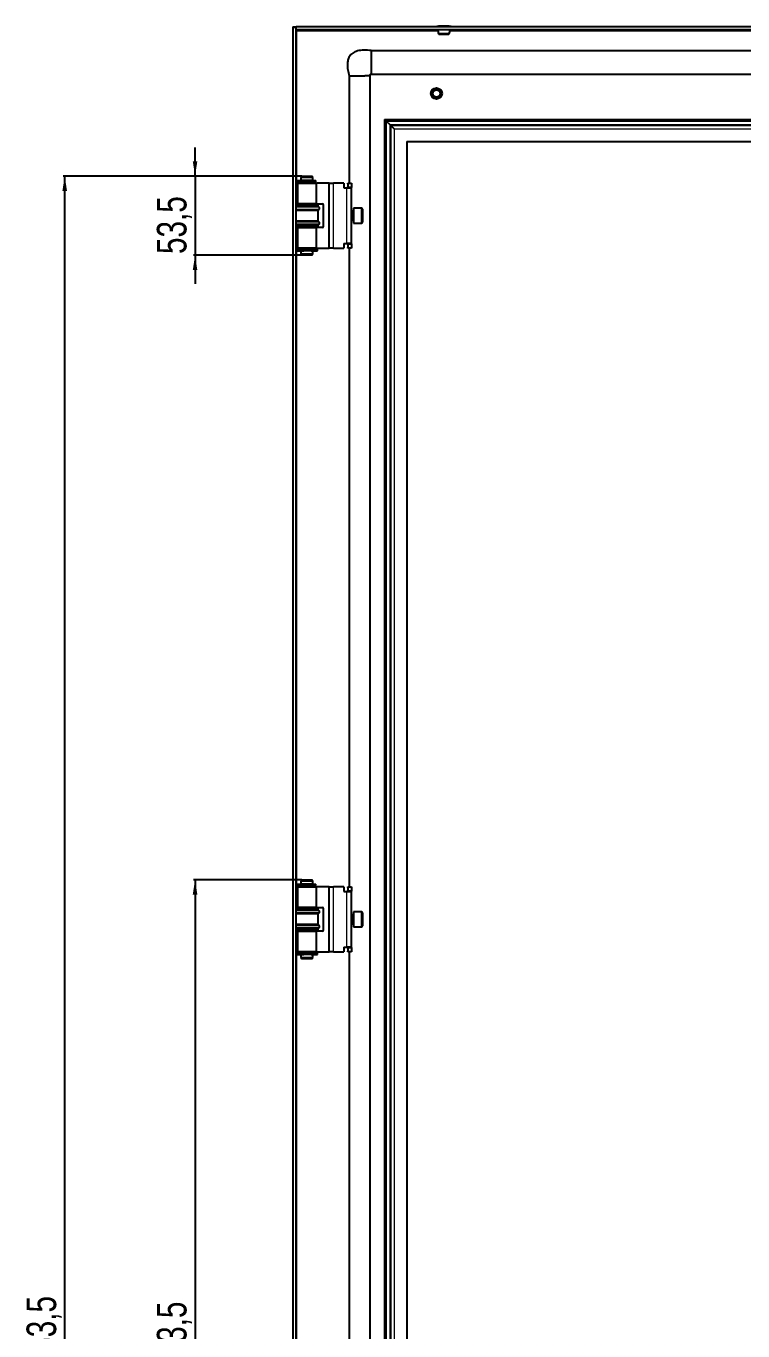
# Model space of a CAD drawing. Header units: millimetres. Extents: x -591 to 1706, y -1269 to 978.
# Drawn here: x 738 to 1222, y -103 to 778 of the extents above; entities that cross this region are included whole.
import ezdxf

# ---------------------------------------------------------------- set-up
doc = ezdxf.new("R2010")
doc.units = ezdxf.units.MM
doc.layers.add('FORMAT', color=7, linetype='Continuous')
doc.styles.add('SLDTEXTSTYLE0', font='TXT', dxfattribs={"width": 0.75})
doc.dimstyles.new('SLDDIMSTYLE0', dxfattribs={"dimtxt": 20, "dimasz": 10, "dimexe": 0, "dimexo": 0.0625, "dimgap": 5, "dimtad": 2, "dimdec": 1, "dimrnd": 1e-09, "dimzin": 12, "dimdsep": 46, "dimtxsty": 'SLDTEXTSTYLE0', "dimsah": 1, "dimcen": 0.09, "dimadec": 0, "dimazin": 3, "dimtfac": 1, "dimtofl": 0, "dimtmove": 0, "dimatfit": 3, "dimfxl": 0, "dimfrac": 2, "dimtolj": 1, "dimtzin": 12, "dimarcsym": 0})
doc.dimstyles.new('SLDDIMSTYLE1', dxfattribs={"dimtxt": 20, "dimasz": 10, "dimexe": 0, "dimexo": 0.0625, "dimgap": 5, "dimtad": 2, "dimdec": 1, "dimrnd": 1e-09, "dimzin": 12, "dimdsep": 46, "dimtxsty": 'SLDTEXTSTYLE0', "dimsah": 1, "dimcen": 0.09, "dimadec": 0, "dimazin": 3, "dimtfac": 1, "dimtmove": 0, "dimatfit": 0, "dimfxl": 0, "dimfrac": 2, "dimtolj": 1, "dimtzin": 12, "dimarcsym": 0})

# ---------------------------------------------------------------- blocks, each defined once
blk = doc.blocks.new('_D_6')
at = {"layer": 'FORMAT'}
for p, q in [((924.36, 676.61), (763.29, 676.61)), ((764.29, -876.89), (764.29, 676.61)), ((924.36, -876.89), (763.29, -876.89))]:
    blk.add_line(p, q, dxfattribs=at)
for points in [[(764.29, 676.61), (762.75, 666.61), (765.83, 666.61)], [(764.29, -876.89), (765.83, -866.89), (762.75, -866.89)]]:
    blk.add_solid(points, dxfattribs=at)
at = {"layer": 'FORMAT', "insert": (738.51, -140.78), "char_height": 20, "attachment_point": 1, "rotation": 90, "style": 'SLDTEXTSTYLE0'}
blk.add_mtext('1553,5', dxfattribs=at)
blk = doc.blocks.new('_D_7')
at = {"layer": 'FORMAT'}
for p, q in [((852.29, 676.61), (852.29, 695.84)), ((924.36, 676.61), (851.29, 676.61)), ((852.29, 676.61), (852.29, 623.11)), ((924.36, 623.11), (851.29, 623.11)), ((852.29, 623.11), (852.29, 603.88))]:
    blk.add_line(p, q, dxfattribs=at)
for points in [[(852.29, 676.61), (853.83, 686.61), (850.75, 686.61)], [(852.29, 623.11), (850.75, 613.11), (853.83, 613.11)]]:
    blk.add_solid(points, dxfattribs=at)
at = {"layer": 'FORMAT', "insert": (826.51, 623.99), "char_height": 20, "attachment_point": 1, "rotation": 90, "style": 'SLDTEXTSTYLE0'}
blk.add_mtext('53,5', dxfattribs=at)
blk = doc.blocks.new('_D_10')
at = {"layer": 'FORMAT'}
for p, q in [((924.36, 201.61), (851.29, 201.61)), ((852.29, 201.61), (852.29, -401.89)), ((924.36, -401.89), (851.29, -401.89))]:
    blk.add_line(p, q, dxfattribs=at)
for points in [[(852.29, 201.61), (850.75, 191.61), (853.83, 191.61)], [(852.29, -401.89), (853.83, -391.89), (850.75, -391.89)]]:
    blk.add_solid(points, dxfattribs=at)
at = {"layer": 'FORMAT', "insert": (826.51, -133.39), "char_height": 20, "attachment_point": 1, "rotation": 90, "style": 'SLDTEXTSTYLE0'}
blk.add_mtext('603,5', dxfattribs=at)

msp = doc.modelspace()

# ---------------------------------------------------------------- linework, layer by layer
at = {"color": 7, "linetype": 'Continuous', "lineweight": 25}
for p, q in [((918.3, 777.36), (918.3, -977.64)), ((918.3, 777.36), (920.3, 777.36)), ((920.3, 777.36), (920.3, -977.64)), ((1510, 777.36), (920.6, 777.36)), ((920.6, 775.36), (920.6, 777.36)), ((1510, 775.36), (920.6, 775.36)), ((920.9, 774.76), (920.7, 775.36)), ((1020.3, 772.74), (1016.71, 772.74)), ((1017.19, 772.36), (1023.4, 772.36)), ((1023.89, 772.74), (1020.3, 772.74)), ((971.3, 761.36), (971.3, 745.52)), ((971.3, 761.36), (1459.3, 761.36)), ((956.3, 744.36), (957.27, 744.36)), ((956.3, 744.36), (956.3, 671.86)), ((957.27, 744.36), (959.73, 744.36)), ((959.73, 744.36), (963.3, 744.36)), ((963.3, 744.36), (966.87, 744.36)), ((970.3, 744.36), (970.3, -944.64)), ((971.3, 745.36), (1459.3, 745.36)), ((980.3, 714.86), (980.3, -915.14)), ((980.3, 714.86), (981.3, 713.86)), ((980.3, 714.86), (1450.3, 714.86)), ((981.4, 713.76), (983.7, 711.45)), ((983.7, 711.45), (984.4, 710.76)), ((984.4, 710.76), (986.7, 708.45)), ((995.3, 699.86), (1435.3, 699.86)), ((995.3, 699.86), (995.3, -900.14)), ((920.65, 673.56), (920.65, 672.66)), ((920.65, 673.56), (933.53, 673.56)), ((920.65, 672.66), (933.53, 672.66)), ((921.35, 671.86), (921.35, 657.86)), ((921.35, 671.86), (934.25, 671.86)), ((924.37, 676.61), (923.8, 675.61)), ((923.8, 675.61), (923.8, 673.61)), ((931.8, 675.61), (923.8, 675.61)), ((928.55, 673.61), (923.8, 673.61)), ((923.8, 672.61), (923.8, 671.86)), ((928.55, 672.61), (923.8, 672.61)), ((924.3, 673.61), (924.3, 673.56)), ((924.3, 672.66), (924.3, 672.61)), ((924.37, 676.61), (931.22, 676.61)), ((931.8, 673.61), (928.55, 673.61)), ((931.8, 672.61), (928.55, 672.61)), ((931.8, 675.61), (931.22, 676.61)), ((931.3, 673.56), (931.3, 673.61)), ((931.3, 672.61), (931.3, 672.66)), ((931.8, 673.61), (931.8, 675.61)), ((931.8, 671.86), (931.8, 672.61)), ((933.53, 673.56), (933.62, 673.56)), ((933.53, 672.66), (933.62, 672.66)), ((933.62, 672.66), (933.62, 673.56)), ((933.62, 673.56), (933.83, 673.56)), ((933.62, 672.66), (933.83, 672.66)), ((933.83, 672.66), (933.83, 673.56)), ((934.25, 657.86), (934.25, 671.86)), ((942.35, 671.86), (934.25, 671.86)), ((942.85, 671.86), (942.35, 671.86)), ((942.85, 671.86), (945.85, 671.86)), ((942.85, 627.86), (942.85, 671.86)), ((952.85, 671.86), (945.85, 671.86)), ((952.85, 671.86), (952.85, 668.56)), ((955.35, 671.86), (957.85, 671.86)), ((955.35, 671.36), (955.35, 671.86)), ((955.35, 671.36), (955.35, 669.36)), ((957.85, 671.86), (957.85, 671.36)), ((957.85, 671.36), (957.85, 669.36)), ((952.85, 668.56), (954.85, 668.56)), ((954.85, 668.56), (957.85, 668.56)), ((955.35, 668.86), (955.35, 669.36)), ((957.85, 668.86), (955.35, 668.86)), ((955.35, 668.86), (955.35, 668.56)), ((957.85, 669.36), (957.85, 668.86)), ((957.85, 668.56), (957.85, 668.86)), ((957.85, 631.16), (957.85, 668.56)), ((920.3, 656.86), (935.3, 656.86)), ((935.3, 656.26), (920.3, 656.26)), ((935.3, 653.46), (920.3, 653.46)), ((934.25, 657.86), (921.35, 657.86)), ((923.8, 657.86), (923.8, 656.86)), ((931.8, 656.86), (931.8, 657.86)), ((934.25, 657.86), (938.35, 657.86)), ((935.3, 656.26), (935.3, 656.86)), ((936, 655.57), (935.3, 656.26)), ((935.3, 653.46), (936, 654.14)), ((935.3, 646.26), (935.3, 653.46)), ((938.85, 657.36), (938.85, 642.36)), ((959.1, 652.86), (957.85, 652.86)), ((964.75, 654.86), (959.35, 654.86)), ((959.35, 654.86), (959.35, 644.86)), ((965.35, 654.26), (965.35, 645.46)), ((935.3, 646.26), (920.3, 646.26)), ((935.3, 643.46), (920.3, 643.46)), ((936, 645.57), (935.3, 646.26)), ((935.3, 643.46), (936, 644.14)), ((935.3, 642.86), (935.3, 643.46)), ((957.85, 646.86), (959.1, 646.86)), ((959.35, 644.86), (964.75, 644.86)), ((920.3, 642.86), (935.3, 642.86)), ((921.35, 641.86), (921.35, 627.86)), ((921.35, 641.86), (934.25, 641.86)), ((923.8, 642.86), (923.8, 641.86)), ((931.8, 641.86), (931.8, 642.86)), ((934.25, 627.86), (934.25, 641.86)), ((938.35, 641.86), (934.25, 641.86)), ((920.65, 627.06), (920.65, 626.16)), ((920.65, 627.06), (924.64, 627.06)), ((920.65, 626.16), (924.64, 626.16)), ((934.25, 627.86), (921.35, 627.86)), ((923.8, 627.86), (923.8, 627.11)), ((928.55, 627.11), (923.8, 627.11)), ((923.8, 626.11), (923.8, 624.11)), ((928.55, 626.11), (923.8, 626.11)), ((924.3, 627.11), (924.3, 627.06)), ((924.3, 626.16), (924.3, 626.11)), ((924.64, 627.06), (925.29, 627.06)), ((924.64, 626.16), (925.29, 626.16)), ((925.29, 627.06), (925.63, 627.06)), ((925.29, 626.16), (925.63, 626.16)), ((925.63, 626.16), (925.63, 627.06)), ((925.63, 627.06), (925.63, 627.06)), ((925.63, 626.16), (925.63, 626.16)), ((931.8, 627.11), (928.55, 627.11)), ((931.8, 626.11), (928.55, 626.11)), ((930.72, 627.06), (930.72, 626.16)), ((930.72, 627.06), (930.74, 627.06)), ((930.72, 626.16), (930.74, 626.16)), ((930.74, 627.06), (932.04, 627.06)), ((930.74, 626.16), (932.04, 626.16)), ((931.3, 627.06), (931.3, 627.11)), ((931.3, 626.11), (931.3, 626.16)), ((931.8, 627.11), (931.8, 627.86)), ((931.8, 624.11), (931.8, 626.11)), ((932.04, 627.06), (932.76, 627.06)), ((932.04, 626.16), (932.76, 626.16)), ((932.76, 627.06), (934.95, 627.06)), ((932.76, 626.16), (934.95, 626.16)), ((934.25, 627.86), (942.35, 627.86)), ((934.95, 626.16), (934.95, 627.06)), ((942.35, 627.86), (942.85, 627.86)), ((945.85, 627.86), (942.85, 627.86)), ((945.85, 627.86), (952.85, 627.86)), ((952.85, 631.16), (954.85, 631.16)), ((952.85, 631.16), (952.85, 627.86)), ((957.85, 631.16), (954.85, 631.16)), ((955.35, 631.16), (955.35, 630.86)), ((955.35, 630.86), (957.85, 630.86)), ((955.35, 630.36), (955.35, 630.86)), ((955.35, 630.36), (955.35, 628.36)), ((955.35, 627.86), (955.35, 628.36)), ((957.85, 627.86), (955.35, 627.86)), ((956.3, 627.86), (956.3, 196.86)), ((957.85, 630.86), (957.85, 631.16)), ((957.85, 630.86), (957.85, 630.36)), ((957.85, 630.36), (957.85, 628.36)), ((957.85, 628.36), (957.85, 627.86)), ((923.8, 624.11), (924.37, 623.11)), ((923.8, 624.11), (928.55, 624.11)), ((928.44, 623.11), (924.37, 623.11)), ((931.22, 623.11), (928.44, 623.11)), ((928.55, 624.11), (931.8, 624.11)), ((931.22, 623.11), (931.8, 624.11)), ((920.65, 198.56), (920.65, 197.66)), ((920.65, 198.56), (933.53, 198.56)), ((920.65, 197.66), (933.53, 197.66)), ((921.35, 196.86), (921.35, 182.86)), ((921.35, 196.86), (934.25, 196.86)), ((924.37, 201.61), (923.8, 200.61)), ((923.8, 200.61), (923.8, 198.61)), ((931.8, 200.61), (923.8, 200.61)), ((928.55, 198.61), (923.8, 198.61)), ((923.8, 197.61), (923.8, 196.86)), ((928.55, 197.61), (923.8, 197.61)), ((924.3, 198.61), (924.3, 198.56)), ((924.3, 197.66), (924.3, 197.61)), ((924.37, 201.61), (931.22, 201.61)), ((931.8, 198.61), (928.55, 198.61)), ((931.8, 197.61), (928.55, 197.61)), ((931.8, 200.61), (931.22, 201.61)), ((931.3, 198.56), (931.3, 198.61)), ((931.3, 197.61), (931.3, 197.66)), ((931.8, 198.61), (931.8, 200.61)), ((931.8, 196.86), (931.8, 197.61)), ((933.53, 198.56), (933.62, 198.56)), ((933.53, 197.66), (933.62, 197.66)), ((933.62, 197.66), (933.62, 198.56)), ((933.62, 198.56), (933.83, 198.56)), ((933.62, 197.66), (933.83, 197.66)), ((933.83, 197.66), (933.83, 198.56)), ((934.25, 182.86), (934.25, 196.86)), ((942.35, 196.86), (934.25, 196.86)), ((942.85, 196.86), (942.35, 196.86)), ((942.85, 196.86), (945.85, 196.86)), ((942.85, 152.86), (942.85, 196.86)), ((952.85, 196.86), (945.85, 196.86)), ((952.85, 196.86), (952.85, 193.56)), ((955.35, 196.86), (957.85, 196.86)), ((955.35, 196.36), (955.35, 196.86)), ((955.35, 196.36), (955.35, 194.36)), ((955.35, 193.86), (955.35, 194.36)), ((957.85, 193.86), (955.35, 193.86)), ((955.35, 193.86), (955.35, 193.56)), ((957.85, 196.86), (957.85, 196.36)), ((957.85, 196.36), (957.85, 194.36)), ((957.85, 194.36), (957.85, 193.86)), ((957.85, 193.56), (957.85, 193.86)), ((952.85, 193.56), (954.85, 193.56)), ((954.85, 193.56), (957.85, 193.56)), ((957.85, 156.16), (957.85, 193.56)), ((920.3, 181.86), (935.3, 181.86)), ((935.3, 181.26), (920.3, 181.26)), ((935.3, 178.46), (920.3, 178.46)), ((934.25, 182.86), (921.35, 182.86)), ((923.8, 182.86), (923.8, 181.86)), ((931.8, 181.86), (931.8, 182.86)), ((934.25, 182.86), (938.35, 182.86)), ((935.3, 181.26), (935.3, 181.86)), ((936, 180.57), (935.3, 181.26)), ((935.3, 178.46), (936, 179.14)), ((935.3, 171.26), (935.3, 178.46)), ((938.85, 182.36), (938.85, 167.36)), ((959.1, 177.86), (957.85, 177.86)), ((964.75, 179.86), (959.35, 179.86)), ((959.35, 179.86), (959.35, 169.86)), ((965.35, 179.26), (965.35, 170.46)), ((935.3, 171.26), (920.3, 171.26)), ((935.3, 168.46), (920.3, 168.46)), ((920.3, 167.86), (935.3, 167.86)), ((923.8, 167.86), (923.8, 166.86)), ((931.8, 166.86), (931.8, 167.86)), ((936, 170.57), (935.3, 171.26)), ((935.3, 168.46), (936, 169.14)), ((935.3, 167.86), (935.3, 168.46)), ((957.85, 171.86), (959.1, 171.86)), ((959.35, 169.86), (964.75, 169.86)), ((921.35, 166.86), (921.35, 152.86)), ((921.35, 166.86), (934.25, 166.86)), ((934.25, 152.86), (934.25, 166.86)), ((938.35, 166.86), (934.25, 166.86)), ((920.65, 152.06), (920.65, 151.16)), ((920.65, 152.06), (924.64, 152.06)), ((920.65, 151.16), (924.64, 151.16)), ((934.25, 152.86), (921.35, 152.86)), ((923.8, 152.86), (923.8, 152.11)), ((928.55, 152.11), (923.8, 152.11)), ((923.8, 151.11), (923.8, 149.11)), ((928.55, 151.11), (923.8, 151.11)), ((924.3, 152.11), (924.3, 152.06)), ((924.3, 151.16), (924.3, 151.11)), ((924.64, 152.06), (925.29, 152.06)), ((924.64, 151.16), (925.29, 151.16)), ((925.29, 152.06), (925.63, 152.06)), ((925.29, 151.16), (925.63, 151.16)), ((925.63, 151.16), (925.63, 152.06)), ((925.63, 152.06), (925.63, 152.06)), ((925.63, 151.16), (925.63, 151.16)), ((931.8, 152.11), (928.55, 152.11)), ((931.8, 151.11), (928.55, 151.11)), ((930.72, 152.06), (930.72, 151.16)), ((930.72, 152.06), (930.74, 152.06)), ((930.72, 151.16), (930.74, 151.16)), ((930.74, 152.06), (932.04, 152.06)), ((930.74, 151.16), (932.04, 151.16)), ((931.3, 152.06), (931.3, 152.11)), ((931.3, 151.11), (931.3, 151.16)), ((931.8, 152.11), (931.8, 152.86)), ((931.8, 149.11), (931.8, 151.11)), ((932.04, 152.06), (932.76, 152.06)), ((932.04, 151.16), (932.76, 151.16)), ((932.76, 152.06), (934.95, 152.06)), ((932.76, 151.16), (934.95, 151.16)), ((934.25, 152.86), (942.35, 152.86)), ((934.95, 151.16), (934.95, 152.06)), ((942.35, 152.86), (942.85, 152.86)), ((945.85, 152.86), (942.85, 152.86)), ((945.85, 152.86), (952.85, 152.86)), ((952.85, 156.16), (954.85, 156.16)), ((952.85, 156.16), (952.85, 152.86)), ((957.85, 156.16), (954.85, 156.16)), ((955.35, 156.16), (955.35, 155.86)), ((955.35, 155.86), (957.85, 155.86)), ((955.35, 155.36), (955.35, 155.86)), ((955.35, 155.36), (955.35, 153.36)), ((955.35, 152.86), (955.35, 153.36)), ((957.85, 152.86), (955.35, 152.86)), ((956.3, 152.86), (956.3, -353.14)), ((957.85, 155.86), (957.85, 156.16)), ((957.85, 155.86), (957.85, 155.36)), ((957.85, 155.36), (957.85, 153.36)), ((957.85, 153.36), (957.85, 152.86)), ((923.8, 149.11), (924.37, 148.11)), ((923.8, 149.11), (928.55, 149.11)), ((928.44, 148.11), (924.37, 148.11)), ((931.22, 148.11), (928.44, 148.11)), ((928.55, 149.11), (931.8, 149.11)), ((931.22, 148.11), (931.8, 149.11))]:
    msp.add_line(p, q, dxfattribs=at)
at = {"color": 8, "linetype": 'Continuous', "lineweight": 18}
for p, q in [((1020.3, 777.48), (1015.44, 777.48)), ((1020.3, 777.61), (1015.55, 777.61)), ((1025.05, 777.61), (1020.3, 777.61)), ((1025.16, 777.48), (1020.3, 777.48)), ((920.9, 673.56), (920.9, 774.76)), ((920.9, 774.76), (1016.25, 774.76)), ((1024.34, 774.76), (1406.25, 774.76)), ((981.3, 713.86), (981.3, -914.14)), ((981.3, 713.86), (1449.3, 713.86)), ((981.4, 713.76), (981.4, -914.04)), ((981.4, 713.76), (1449.2, 713.76)), ((983.7, 711.45), (1446.89, 711.45)), ((983.7, 711.45), (983.7, -911.74)), ((984.4, 710.76), (1446.2, 710.76)), ((984.4, 710.76), (984.4, -911.04)), ((986.7, 708.45), (1443.89, 708.45)), ((986.7, 708.45), (986.7, -908.74)), ((920.9, 656.86), (920.9, 672.66)), ((933.53, 673.56), (933.53, 672.66)), ((942.35, 671.86), (942.35, 627.86)), ((945.85, 627.86), (945.85, 671.86)), ((957.85, 671.36), (955.35, 671.36)), ((954.85, 631.16), (954.85, 668.56)), ((955.35, 669.36), (957.85, 669.36)), ((936, 655.57), (920.3, 655.57)), ((936, 654.14), (920.3, 654.14)), ((959.1, 652.45), (959.1, 652.86)), ((959.1, 646.86), (959.1, 652.45)), ((964.75, 644.86), (964.75, 654.86)), ((936, 645.57), (920.3, 645.57)), ((936, 644.14), (920.3, 644.14)), ((920.9, 627.06), (920.9, 642.86)), ((920.9, 198.56), (920.9, 626.16)), ((924.64, 627.06), (924.64, 626.16)), ((925.29, 627.06), (925.29, 626.16)), ((925.63, 627.06), (925.63, 626.16)), ((930.74, 627.06), (930.74, 626.16)), ((932.04, 627.06), (932.04, 626.16)), ((932.76, 627.06), (932.76, 626.16)), ((957.85, 630.36), (955.35, 630.36)), ((955.35, 628.36), (957.85, 628.36)), ((920.9, 181.86), (920.9, 197.66)), ((933.53, 198.56), (933.53, 197.66)), ((942.35, 196.86), (942.35, 152.86)), ((945.85, 152.86), (945.85, 196.86)), ((957.85, 196.36), (955.35, 196.36)), ((955.35, 194.36), (957.85, 194.36)), ((954.85, 156.16), (954.85, 193.56)), ((936, 180.57), (920.3, 180.57)), ((936, 179.14), (920.3, 179.14)), ((959.1, 177.45), (959.1, 177.86)), ((959.1, 171.86), (959.1, 177.45)), ((964.75, 169.86), (964.75, 179.86)), ((936, 170.57), (920.3, 170.57)), ((936, 169.14), (920.3, 169.14)), ((920.9, 152.06), (920.9, 167.86)), ((920.9, -351.44), (920.9, 151.16)), ((924.64, 152.06), (924.64, 151.16)), ((925.29, 152.06), (925.29, 151.16)), ((925.63, 152.06), (925.63, 151.16)), ((930.74, 152.06), (930.74, 151.16)), ((932.04, 152.06), (932.04, 151.16)), ((932.76, 152.06), (932.76, 151.16)), ((957.85, 155.36), (955.35, 155.36)), ((955.35, 153.36), (957.85, 153.36))]:
    msp.add_line(p, q, dxfattribs=at)
at = {"color": 7, "linetype": 'Continuous', "lineweight": 25}
for radius in [3.75, 3, 2.5]:
    msp.add_circle((1015.3, 732.36), radius, dxfattribs=at)
for centre, radius, start, end in [((1015.56, 777.48), 0.126, 96.02558, 180), ((1041.2, 777.42), 25.77, 179.86102, 180.13898), ((1020.3, 732.61), 45.25, 90.0016, 96.02558), ((1022.42, 775.09), 6.18, 177.53422, 202.36543), ((1020.3, 732.61), 45.25, 83.97442, 89.9984), ((1018.17, 775.09), 6.18, 337.63457, 2.46578), ((1025.03, 777.48), 0.126, 0, 83.97442), ((999.39, 777.42), 25.77, 359.86102, 0.13898), ((1017.19, 772.86), 0.5, 193.38346, 270), ((1023.4, 772.86), 0.5, 270, 346.61654), ((935.3, 654.86), 1, 314.427, 45.573), ((938.35, 657.36), 0.5, 0, 90), ((959.1, 653.11), 0.25, 270, 0), ((964.75, 654.26), 0.6, 360, 90), ((935.3, 644.86), 1, 314.427, 45.573), ((959.1, 646.61), 0.25, 360, 90), ((964.75, 645.46), 0.6, 270, 0), ((938.35, 642.36), 0.5, 270, 0), ((935.3, 179.86), 1, 314.427, 45.573), ((938.35, 182.36), 0.5, 0, 90), ((959.1, 178.11), 0.25, 270, 0), ((964.75, 179.26), 0.6, 360, 90), ((935.3, 169.86), 1, 314.427, 45.573), ((959.1, 171.61), 0.25, 360, 90), ((964.75, 170.46), 0.6, 270, 0), ((938.35, 167.36), 0.5, 270, 0)]:
    msp.add_arc(centre, radius, start, end, dxfattribs=at)
for points, knots in [([(920.6, 775.65), (920.57, 775.73), (920.46, 776.06), (920.33, 776.62), (920.31, 777.11), (920.3, 777.36)], [0, 0, 0, 0, 0.141742, 0.566203, 1, 1, 1, 1]), ([(920.6, 775.36), (920.65, 775.36), (920.7, 775.29), (920.8, 775.07), (920.85, 774.91), (920.9, 774.76)], [0, 0, 0, 0, 0.5, 0.5, 1, 1, 1, 1]), ([(971.3, 761.36), (969.57, 761.52), (966.43, 761.83), (962.1, 761.31), (958.67, 759.89), (956.46, 757.57), (955.37, 754.8), (955.05, 751.75), (955.35, 748.19), (955.96, 745.7), (956.3, 744.36)], [0, 0, 0, 0, 0.1767131, 0.3209108, 0.4403077, 0.5483696, 0.6373998, 0.7388783, 0.8585434, 1, 1, 1, 1]), ([(970.19, 744.36), (970.16, 744.36), (970.07, 744.36), (969.61, 744.36), (969.32, 744.36)], [0, 0, 0, 0, 0.356727, 1, 1, 1, 1]), ([(970.26, 744.36), (970.28, 744.49), (970.3, 744.74), (970.43, 744.93), (970.56, 745.02), (970.61, 745.13), (970.62, 745.2), (970.64, 745.25), (970.66, 745.29), (970.68, 745.33), (970.71, 745.38), (970.76, 745.43), (970.88, 745.49), (971.07, 745.53), (971.22, 745.52), (971.3, 745.52)], [0, 0, 0, 0, 0.233411, 0.418546, 0.549351, 0.595026, 0.631329, 0.647111, 0.661994, 0.676639, 0.691742, 0.725563, 0.766794, 0.872627, 1, 1, 1, 1]), ([(970.3, 744.36), (970.45, 744.58), (970.71, 744.98), (971.12, 745.24), (971.3, 745.36)], [0, 0, 0, 0, 0.5615605, 1, 1, 1, 1])]:
    msp.add_open_spline(points, degree=3, knots=knots, dxfattribs=at)
msp.add_open_spline([(969.32, 744.36), (968.99, 744.36), (968.32, 744.36), (967.35, 744.36), (966.87, 744.36)], degree=3, dxfattribs=at)

# ---------------------------------------------------------------- dimensions: what is measured, and where the dimension line sits
at = {"layer": 'FORMAT'}
for base, p1, p2, dimstyle, picture, middle in [((852.29, 623.11), (924.37, 676.61), (924.37, 623.11), 'SLDDIMSTYLE1', '_D_7', (852.29, 649.86)), ((764.29, 676.61), (924.37, -876.89), (924.37, 676.61), 'SLDDIMSTYLE0', '_D_6', (764.29, -100.14)), ((852.29, -401.89), (924.37, 201.61), (924.37, -401.89), 'SLDDIMSTYLE0', '_D_10', (852.29, -100.14))]:
    dim = msp.add_linear_dim(base=base, p1=p1, p2=p2, angle=90, dimstyle=dimstyle, dxfattribs=at)
    dim.commit()
    dim.dimension.update_dxf_attribs({"geometry": picture, "text_midpoint": middle, "dimtype": 160})

doc.saveas('drawing.dxf')
